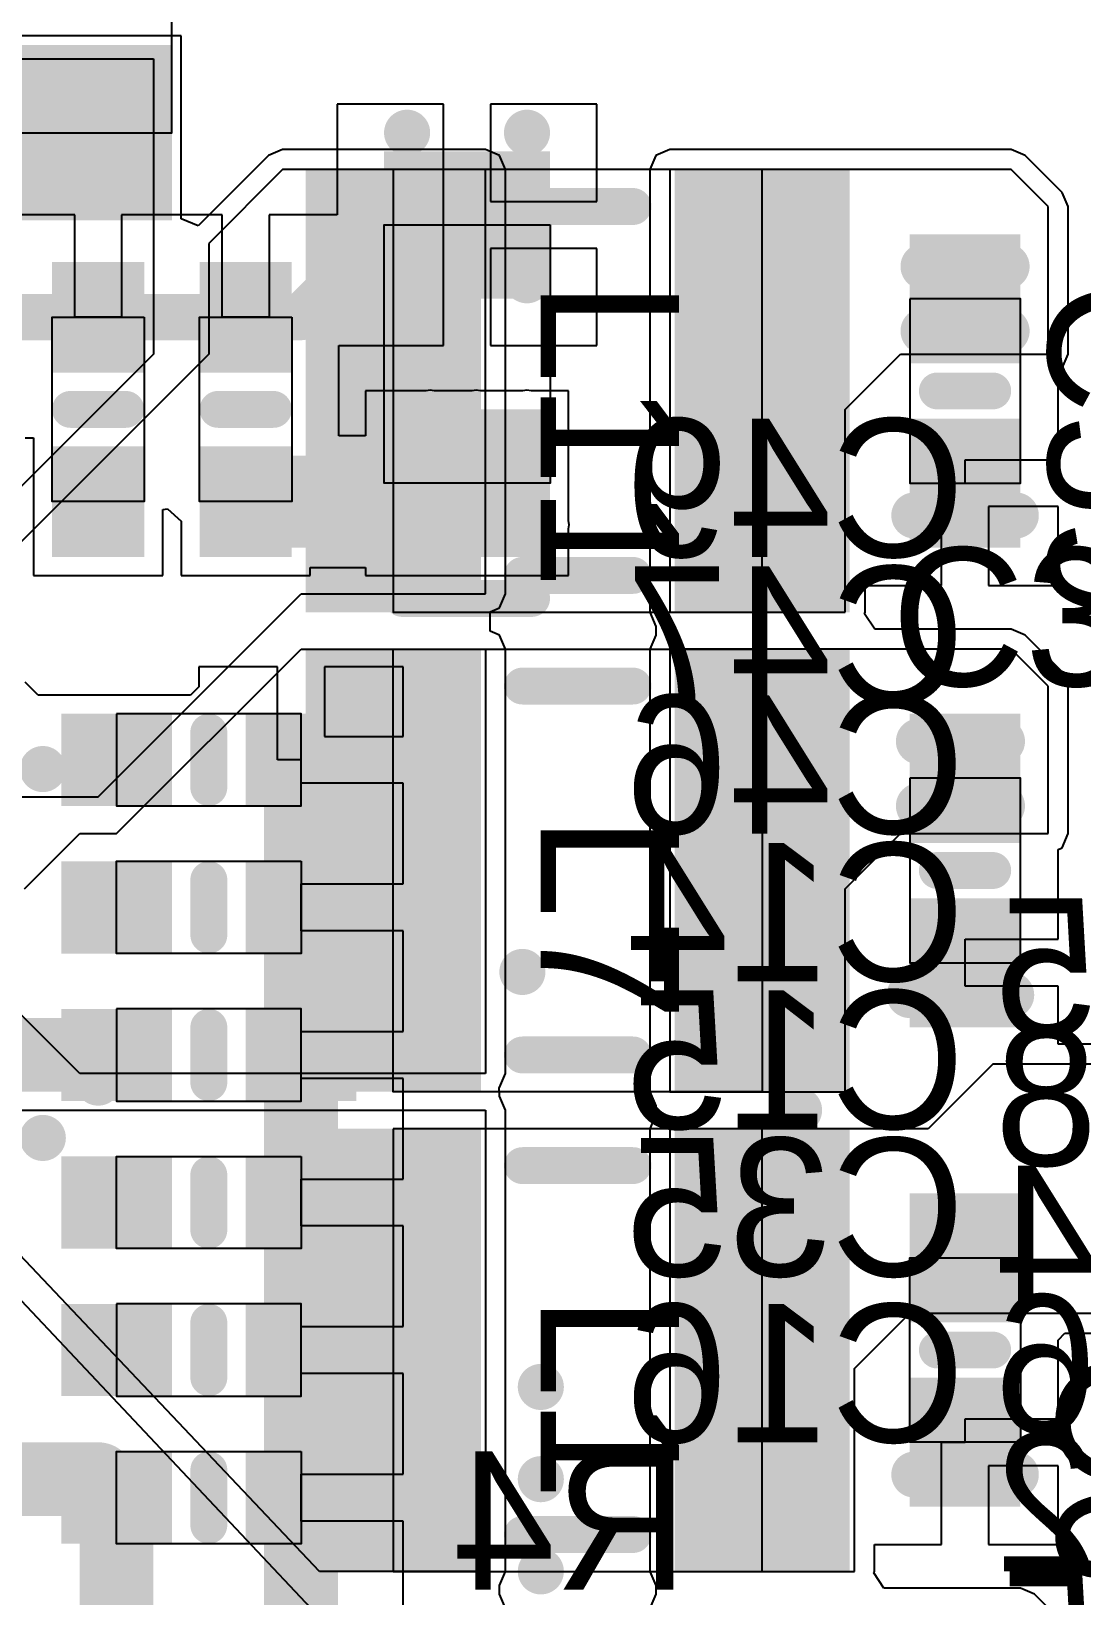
# Model space of a CAD drawing. Header units: millimetres. Extents: x 15 to 122, y 23 to 96.
# Drawn here: x 85.14 to 90.83, y 64.57 to 73.05 of the extents above; entities that cross this region are included whole.
import ezdxf

# ---------------------------------------------------------------- set-up
doc = ezdxf.new("R2010")
doc.units = ezdxf.units.MM
for name, color, linetype in [('Bottom Modules', 3, 'Continuous'), ('BottomLayer', 5, 'Continuous'), ('BottomOverlay', 54, 'Continuous'), ('BottomPaste', 16, 'Continuous'), ('TopLayer', 1, 'Continuous'), ('TopOverlay', 2, 'Continuous'), ('TopPaste', 8, 'Continuous'), ('TopSolder', 216, 'Continuous'), ('Upper Modules', 80, 'Continuous')]:
    doc.layers.add(name, color=color, linetype=linetype)
doc.styles.get("Standard").update_dxf_attribs({"font": 'ARExthalf2.shx', "width": 0.1})

msp = doc.modelspace()

# ---------------------------------------------------------------- linework, layer by layer
at = {"layer": 'Bottom Modules'}
for points in [[(87.95000189999999, 72.00000078), (87.95000189999999, 70.60000104), (87.05000369999999, 70.60000104), (87.05000369999999, 72.00000078)], [(85.75002407999999, 71.50002463999999), (85.75002407999999, 70.49997583999999), (85.25002508, 70.49997583999999), (85.25002508, 71.50002463999999)], [(86.54999962, 71.49998908), (86.54999962, 70.49999108), (86.05000061999999, 70.49999108), (86.05000061999999, 71.49998908)], [(85.60000152, 69.34999846), (85.60000152, 68.84999945999999), (86.60000206, 68.84999945999999), (86.60000206, 69.34999846)], [(86.59999952, 68.54999751999999), (86.59999952, 68.04999852), (85.60000152, 68.04999852), (85.60000152, 68.54999751999999)], [(85.60000914, 67.74997626), (85.60000914, 67.24997726), (86.60000714, 67.24997726), (86.60000714, 67.74997626)], [(86.60000206, 66.94997785999999), (86.60000206, 66.44997886), (85.60000406, 66.44997886), (85.60000406, 66.94997785999999)], [(85.60000914, 66.14997692), (85.60000914, 65.64997792), (86.60000714, 65.64997792), (86.60000714, 66.14997692)], [(86.60000968, 65.3499963), (86.60000968, 64.8499973), (85.60001168, 64.8499973), (85.60001168, 65.3499963)]]:
    msp.add_lwpolyline(points, close=True, dxfattribs=at)
at = {"layer": 'BottomLayer'}
for p, q in [((87.3730028, 72.65399998), (86.7960037, 72.65399998)), ((86.7960037, 72.65399998), (86.7960037, 72.05398848)), ((87.3730028, 72.00000078), (87.3730028, 72.65399998)), ((88.2040019, 72.65399998), (87.6270028, 72.65399998)), ((87.6270028, 72.65399998), (87.6270028, 72.12700078)), ((88.2040019, 72.12700078), (88.2040019, 72.65399998)), ((87.6270028, 72.12700078), (88.2040019, 72.12700078)), ((85.37302457999999, 72.05402404), (84.99602508, 72.05402404)), ((85.37302457999999, 71.50002463999999), (85.37302457999999, 72.05402404)), ((86.00402408, 72.05402404), (85.62702458, 72.05402404)), ((85.62702458, 72.05402404), (85.62702458, 71.50002463999999)), ((86.00402408, 72.05398848), (86.00402408, 72.05402404)), ((86.17300012, 72.05398848), (86.00402408, 72.05398848)), ((86.17300012, 71.49998907999999), (86.17300012, 72.05398848)), ((86.7960037, 72.05398848), (86.42700011999999, 72.05398848)), ((86.42700011999999, 72.05398848), (86.42700011999999, 71.49998907999999)), ((87.3730028, 71.34600157999999), (87.3730028, 72.00000078)), ((88.2040019, 71.87300078), (87.6270028, 71.87300078)), ((87.6270028, 71.87300078), (87.6270028, 71.34600157999999)), ((88.2040019, 71.34600157999999), (88.2040019, 71.87300078)), ((85.62702458, 71.50002463999999), (85.37302457999999, 71.50002463999999)), ((86.42700011999999, 71.49998907999999), (86.17300012, 71.49998907999999)), ((86.80399962, 70.94599222), (86.80399962, 71.34600157999999)), ((86.80399962, 71.34600157999999), (87.3730028, 71.34600157999999)), ((87.6270028, 71.34600157999999), (88.2040019, 71.34600157999999)), ((87.27784677999999, 71.10000004), (86.9500039, 71.10000004)), ((86.9500039, 71.10000004), (86.9500039, 70.85684838)), ((87.30000066, 71.10440693999999), (87.27784677999999, 71.10000004)), ((87.32215454, 71.10000004), (87.30000066, 71.10440693999999)), ((87.52784627999999, 71.10000004), (87.32215454, 71.10000004)), ((87.55000016, 71.10440693999999), (87.52784627999999, 71.10000004)), ((87.57215404, 71.10000004), (87.55000016, 71.10440693999999)), ((87.802847, 71.10000004), (87.57215404, 71.10000004)), ((87.82500087999999, 71.10440693999999), (87.802847, 71.10000004)), ((87.84715476, 71.10000004), (87.82500087999999, 71.10440693999999)), ((88.0500017, 71.10000004), (87.84715476, 71.10000004)), ((88.0500017, 70.89714294), (88.0500017, 71.10000004)), ((86.80400216, 70.94599222), (86.80399962, 70.94599222)), ((86.80400216, 70.85684838), (86.80400216, 70.94599222)), ((85.10400302, 70.84600003999999), (85.15002528, 70.84600003999999)), ((85.15002528, 70.84600003999999), (85.15002528, 70.84600003999999)), ((85.15002528, 70.84600003999999), (85.15002528, 70.09997664)), ((86.9500039, 70.85684838), (86.80400216, 70.85684838)), ((88.05440605999999, 70.87500175999999), (88.0500017, 70.89714294)), ((88.0500017, 70.85286058), (88.05440605999999, 70.87500175999999)), ((88.0500017, 70.3971414), (88.0500017, 70.85286058)), ((85.85002388, 70.45801757999999), (85.87590394, 70.46056774)), ((85.85002388, 70.09997664), (85.85002388, 70.45801757999999)), ((85.87590394, 70.46056774), (85.95000082, 70.39341014)), ((85.95000082, 70.39341014), (85.95000082, 70.09999187999999)), ((88.05440605999999, 70.37500021999999), (88.0500017, 70.3971414)), ((88.0500017, 70.35285904), (88.05440605999999, 70.37500021999999)), ((88.0500017, 70.10000203999999), (88.0500017, 70.35285904)), ((85.15002528, 70.09997664), (85.85002388, 70.09997664)), ((85.95000082, 70.09999187999999), (86.64999942, 70.09999187999999)), ((86.64999942, 70.09999187999999), (86.64999942, 70.14313378)), ((86.64999942, 70.14313378), (86.9500039, 70.14313378)), ((86.9500039, 70.14313378), (86.9500039, 70.10000203999999)), ((86.9500039, 70.10000203999999), (88.0500017, 70.10000203999999)), ((86.47300206, 69.60399846), (86.04600266, 69.60399846)), ((86.04600266, 69.60399846), (86.04600266, 69.49600274)), ((86.47300206, 69.09999896), (86.47300206, 69.60399846)), ((87.15400145999999, 69.60399846), (86.72700205999999, 69.60399846)), ((86.72700205999999, 69.60399846), (86.72700205999999, 69.22699896)), ((87.15400145999999, 69.22699896), (87.15400145999999, 69.60399846)), ((85.17473439999999, 69.4500008), (85.10402334, 69.52071185999999)), ((86.04600266, 69.49600274), (85.99999817999999, 69.4500008)), ((85.20000485999999, 69.4500008), (85.17473439999999, 69.4500008)), ((85.20000485999999, 69.44999826), (85.20000485999999, 69.4500008)), ((85.97528906, 69.44999826), (85.20000485999999, 69.44999826)), ((85.97529159999999, 69.44999826), (85.97528906, 69.4500008)), ((85.97528906, 69.4500008), (85.97528906, 69.44999826)), ((85.99999817999999, 69.4500008), (85.97529159999999, 69.44999826)), ((86.72700205999999, 69.22699896), (87.15400145999999, 69.22699896)), ((86.60000206, 69.09999896), (86.47300206, 69.09999896)), ((86.60000206, 68.97299896), (86.60000206, 69.09999896)), ((87.15400145999999, 68.97299896), (86.60000206, 68.97299896)), ((87.15400145999999, 68.59599946), (87.15400145999999, 68.97299896)), ((87.15399891999999, 68.42699802), (87.15399891999999, 68.59599946)), ((87.15399891999999, 68.59599946), (87.15400145999999, 68.59599946)), ((86.59999952, 68.17299802), (86.59999952, 68.42699802)), ((86.59999952, 68.42699802), (87.15399891999999, 68.42699802)), ((87.15399891999999, 68.17299802), (86.59999952, 68.17299802)), ((87.15399891999999, 68.00397626), (87.15399891999999, 68.17299802)), ((87.15400654, 68.00397626), (87.15399891999999, 68.00397626)), ((87.15400654, 67.62697675999999), (87.15400654, 68.00397626)), ((86.60000713999999, 67.37297676), (86.60000713999999, 67.62697675999999)), ((86.60000713999999, 67.62697675999999), (87.15400654, 67.62697675999999)), ((87.15400654, 67.37297676), (86.60000713999999, 67.37297676)), ((87.15400654, 66.99597725999999), (87.15400654, 67.37297676)), ((87.15400145999999, 66.82697836), (87.15400145999999, 66.99597725999999)), ((87.15400145999999, 66.99597725999999), (87.15400654, 66.99597725999999)), ((86.60000206, 66.57297836), (86.60000206, 66.82697836)), ((86.60000206, 66.82697836), (87.15400145999999, 66.82697836)), ((87.15400145999999, 66.57297836), (86.60000206, 66.57297836)), ((87.15400145999999, 66.40397691999999), (87.15400145999999, 66.57297836)), ((87.15400654, 66.40397691999999), (87.15400145999999, 66.40397691999999)), ((87.15400654, 66.02697742), (87.15400654, 66.40397691999999)), ((86.60000713999999, 65.77297741999999), (86.60000713999999, 66.02697742)), ((86.60000713999999, 66.02697742), (87.15400654, 66.02697742)), ((87.15400654, 65.77297741999999), (86.60000713999999, 65.77297741999999)), ((87.15400654, 65.60399629999999), (87.15400654, 65.77297741999999)), ((87.15400908, 65.60399629999999), (87.15400654, 65.60399629999999)), ((87.15400908, 65.2269968), (87.15400908, 65.60399629999999)), ((86.60000968, 64.97299679999999), (86.60000968, 65.2269968)), ((86.60000968, 65.2269968), (87.15400908, 65.2269968)), ((87.15400908, 64.97299679999999), (86.60000968, 64.97299679999999)), ((87.15400908, 64.5959973), (87.15400908, 64.97299679999999)), ((87.15400145999999, 64.4269984), (87.15400145999999, 64.5959973)), ((87.15400145999999, 64.5959973), (87.15400908, 64.5959973))]:
    msp.add_line(p, q, dxfattribs=at)
for points, const_width in [([(87.1125004, 72.49999978, 1), (87.23749887999999, 72.49999978, 1)], 0.12499848), ([(87.76250164, 72.49999978, 1), (87.88750012, 72.49999978, 1)], 0.12499848), ([(87.03750181999999, 72.00000078, 1), (87.16250029999999, 72.00000078, 1)], 0.12499848), ([(87.03750181999999, 72.00000078, 1), (87.16250029999999, 72.00000078, 1)], 0.12499848), ([(87.43750356, 72.00000078, 1), (87.56250204, 72.00000078, 1)], 0.12499848), ([(85.31250146, 71.67500016, 1), (85.43749994, 71.67500016, 1)], 0.12499848), ([(85.56249842, 71.67500016, 1), (85.6874969, 71.67500016, 1)], 0.12499848), ([(86.1125024, 71.67500016, 1), (86.23750088, 71.67500016, 1)], 0.12499848), ([(86.3625019, 71.67500016, 1), (86.48750038, 71.67500016, 1)], 0.12499848), ([(87.1125004, 71.70000137999999, 1), (87.23749887999999, 71.70000137999999, 1)], 0.12499848), ([(87.76250164, 71.70000137999999, 1), (87.88750012, 71.70000137999999, 1)], 0.12499848), ([(85.43752534, 71.50000177999999, 1), (85.56252382, 71.50000177999999, 1)], 0.12499848), ([(85.43752534, 71.50000177999999, 1), (85.56252382, 71.50000177999999, 1)], 0.12499848), ([(86.23750088, 71.50000177999999, 1), (86.36249936, 71.50000177999999, 1)], 0.12499848), ([(86.23750088, 71.50000177999999, 1), (86.36249936, 71.50000177999999, 1)], 0.12499848), ([(86.3625019, 71.50000177999999, 1), (86.48750038, 71.50000177999999, 1)], 0.12499848), ([(86.3625019, 71.50000177999999, 1), (86.48750038, 71.50000177999999, 1)], 0.12499848), ([(86.53750282, 71.50000177999999, 1), (86.66250129999999, 71.50000177999999, 1)], 0.12499848), ([(86.53750282, 71.50000177999999, 1), (86.66250129999999, 71.50000177999999, 1)], 0.12499848), ([(85.31250146, 71.32500086, 1), (85.43749994, 71.32500086, 1)], 0.12499848), ([(85.56250096, 71.32500086, 1), (85.68749944, 71.32500086, 1)], 0.12499848), ([(86.11249986, 71.32500086, 1), (86.23749834, 71.32500086, 1)], 0.12499848), ([(86.36249936, 71.32500086, 1), (86.48749783999999, 71.32500086, 1)], 0.12499848), ([(87.23750142, 70.87500175999999, 1), (87.36249989999999, 70.87500175999999, 1)], 0.12499848), ([(87.48750091999999, 70.87500175999999, 1), (87.61249939999999, 70.87500175999999, 1)], 0.12499848), ([(87.76250164, 70.87500175999999, 1), (87.88750012, 70.87500175999999, 1)], 0.12499848), ([(86.17500163999999, 70.49999108, 1), (86.4249986, 70.49999108, 1)], 0.2499995), ([(87.27499436, 70.49999108, 1), (87.52499132, 70.49999108, 1)], 0.2499995), ([(87.400003, 70.60000104, 1), (87.6000026, 70.60000104, 1)], 0.1999996), ([(87.29999303999999, 70.49999108, 1), (87.49999264, 70.49999108, 1)], 0.1999996), ([(85.43752534, 70.49997583999999, 1), (85.56252382, 70.49997583999999, 1)], 0.12499848), ([(87.76250164, 70.37500021999999, 1), (87.88750012, 70.37500021999999, 1)], 0.12499848), ([(86.3625019, 69.22499744, 1), (86.48750038, 69.22499744, 1)], 0.12499848), ([(86.50000226, 69.1500014, 1), (86.70000186, 69.1500014, 1)], 0.1999996), ([(86.50000226, 69.09999896, 1), (86.70000186, 69.09999896, 1)], 0.1999996), ([(86.50000226, 69.09999896, 1), (86.70000186, 69.09999896, 1)], 0.1999996), ([(86.6125014, 69.22499997999999, 1), (86.73749988, 69.22499997999999, 1)], 0.12499848), ([(85.53750228, 69.12500018, 1), (85.66250076, 69.12500018, 1)], 0.12499848), ([(86.3625019, 68.97499794, 1), (86.48750038, 68.97499794, 1)], 0.12499848), ([(85.53750228, 68.30000056, 1), (85.66250076, 68.30000056, 1)], 0.12499848), ([(86.50000226, 68.17499954, 1), (86.70000186, 68.17499954, 1)], 0.1999996), ([(86.50000226, 68.17499954, 1), (86.70000186, 68.17499954, 1)], 0.1999996), ([(86.71250119999999, 68.17499954, 1), (86.83749968, 68.17499954, 1)], 0.12499848), ([(89.23750249999999, 68.20000076, 1), (89.36250098, 68.20000076, 1)], 0.12499848), ([(87.73750041999999, 67.95000126, 1), (87.86249889999999, 67.95000126, 1)], 0.12499848), ([(85.43750247999999, 67.60000196, 1), (85.56250096, 67.60000196, 1)], 0.12499848), ([(85.49996361999999, 67.50002248, 1), (85.69996322, 67.50002248, 1)], 0.1999996), ([(85.49996361999999, 67.50002248, 1), (85.69996322, 67.50002248, 1)], 0.1999996), ([(85.50000933999999, 67.49997676, 1), (85.70000893999999, 67.49997676, 1)], 0.1999996), ([(86.71250119999999, 67.62500064, 1), (86.83749968, 67.62500064, 1)], 0.12499848), ([(86.50000226, 67.3749986, 1), (86.70000186, 67.3749986, 1)], 0.1999996), ([(86.50000226, 67.3749986, 1), (86.70000186, 67.3749986, 1)], 0.1999996), ([(85.43750247999999, 67.34999992, 1), (85.56250096, 67.34999992, 1)], 0.12499848), ([(86.71250119999999, 67.3749986, 1), (86.83749968, 67.3749986, 1)], 0.12499848), ([(89.23750249999999, 67.20000021999999, 1), (89.36250098, 67.20000021999999, 1)], 0.12499848), ([(86.71250119999999, 66.82500223999999, 1), (86.83749968, 66.82500223999999, 1)], 0.12499848), ([(86.50000226, 66.69997836, 1), (86.70000186, 66.69997836, 1)], 0.1999996), ([(86.50000226, 66.69997836, 1), (86.70000186, 66.69997836, 1)], 0.1999996), ([(85.53750482, 66.69999868, 1), (85.6625033, 66.69999868, 1)], 0.12499848), ([(85.55000416, 66.69999868, 1), (85.65000395999999, 66.69999868, 1)], 0.0999998), ([(85.55000416, 66.69997836, 1), (85.65000395999999, 66.69997836, 1)], 0.0999998), ([(86.71250119999999, 66.57500019999999, 1), (86.83749968, 66.57500019999999, 1)], 0.12499848), ([(89.23750249999999, 66.19999967999999, 1), (89.36250098, 66.19999967999999, 1)], 0.12499848), ([(86.50000226, 66.0250013, 1), (86.70000186, 66.0250013, 1)], 0.1999996), ([(86.50000226, 66.0250013, 1), (86.70000186, 66.0250013, 1)], 0.1999996), ([(86.73750242, 66.0250013, 1), (86.8625009, 66.0250013, 1)], 0.12499848), ([(85.53750228, 65.90000028, 1), (85.66250076, 65.90000028, 1)], 0.12499848), ([(86.50000226, 65.77499926, 1), (86.70000186, 65.77499926, 1)], 0.1999996), ([(86.50000226, 65.77499926, 1), (86.70000186, 65.77499926, 1)], 0.1999996), ([(86.73750242, 65.77499926, 1), (86.8625009, 65.77499926, 1)], 0.12499848), ([(85.40000445999999, 65.20000422, 1), (85.60000405999999, 65.20000422, 1)], 0.1999996), ([(85.40000445999999, 65.20000422, 1), (85.60000405999999, 65.20000422, 1)], 0.1999996), ([(85.53750228, 65.22500036, 1), (85.66250076, 65.22500036, 1)], 0.12499848), ([(86.71250119999999, 65.22500036, 1), (86.83749968, 65.22500036, 1)], 0.12499848), ([(89.23750249999999, 65.19999914, 1), (89.36250098, 65.19999914, 1)], 0.12499848), ([(85.50001187999999, 65.0999968, 1), (85.70001148, 65.0999968, 1)], 0.1999996), ([(85.50001187999999, 65.0999968, 1), (85.70001148, 65.0999968, 1)], 0.1999996), ([(86.50000226, 64.97499832, 1), (86.70000186, 64.97499832, 1)], 0.1999996), ([(86.50000226, 64.97499832, 1), (86.70000186, 64.97499832, 1)], 0.1999996), ([(85.53750228, 64.97500086, 1), (85.66250076, 64.97500086, 1)], 0.12499848), ([(86.71250119999999, 64.97499832, 1), (86.83749968, 64.97499832, 1)], 0.12499848)]:
    msp.add_lwpolyline(points, format="xyb", close=True, dxfattribs=dict(at, const_width=const_width))
for points, const_width in [([(86.60000206, 71.50000177999999), (87.10000106, 72.00000078)], 0.2499995), ([(87.10000106, 72.00000078), (87.50000279999999, 72.00000078)], 0.2499995), ([(84.70000332, 71.50000177999999), (85.50002458, 71.50000177999999)], 0.2499995), ([(85.50002458, 71.50000177999999), (86.30000011999999, 71.50000177999999)], 0.2499995), ([(86.30000011999999, 71.50000177999999), (86.42500113999999, 71.50000177999999)], 0.2499995), ([(86.42500113999999, 71.50000177999999), (86.60000206, 71.50000177999999)], 0.2499995), ([(86.30000011999999, 70.49999108), (87.39999284, 70.49999108)], 0.499999), ([(87.39999284, 70.49999108), (87.50000279999999, 70.60000104)], 0.3999992), ([(86.60000206, 69.09999896), (86.60000206, 69.1500014)], 0.3999992), ([(86.60000206, 68.17499954), (86.60000206, 69.09999896)], 0.3999992), ([(86.60000206, 67.3749986), (86.60000206, 68.17499954)], 0.3999992), ([(84.50001895999999, 67.50002248), (85.59996342, 67.50002248)], 0.3999992), ([(85.59996342, 67.50002248), (85.60000914, 67.49997676)], 0.3999992), ([(86.60000206, 66.69997836), (86.60000206, 67.3749986)], 0.3999992), ([(86.60000206, 66.0250013), (86.60000206, 66.69997836)], 0.3999992), ([(85.60000405999999, 66.69997836), (85.60000405999999, 66.69999868)], 0.1999996), ([(86.60000206, 65.77499926), (86.60000206, 66.0250013)], 0.3999992), ([(86.60000206, 64.97499832), (86.60000206, 65.77499926)], 0.3999992), ([(84.70000078, 65.20000422), (85.50000426, 65.20000422)], 0.3999992), ([(85.50000426, 65.20000422), (85.60001168, 65.0999968)], 0.3999992), ([(85.60001168, 64.30000856), (85.60001168, 65.0999968)], 0.3999992), ([(86.60000206, 64.29999839999999), (86.60000206, 64.97499832)], 0.3999992)]:
    msp.add_lwpolyline(points, dxfattribs=dict(at, const_width=const_width))
for points in [[(87.05000369999999, 71.60000158), (87.95000189999999, 71.60000158), (87.05000369999999, 72.39999997999999), (87.95000189999999, 72.39999997999999)], [(85.25002508, 71.20002524), (85.75002407999999, 71.20002524), (85.25002508, 71.80002404), (85.75002407999999, 71.80002404)], [(86.05000061999999, 71.19998968), (86.54999962, 71.19998968), (86.05000061999999, 71.79998848), (86.54999962, 71.79998848)], [(87.05000369999999, 70.20000184), (87.95000189999999, 70.20000184), (87.05000369999999, 71.00000023999999), (87.95000189999999, 71.00000023999999)], [(85.25002508, 70.19997644), (85.75002407999999, 70.19997644), (85.25002508, 70.79997524), (85.75002407999999, 70.79997524)], [(86.05000061999999, 70.19999168), (86.54999962, 70.19999168), (86.05000061999999, 70.79999047999999), (86.54999962, 70.79999047999999)], [(85.30000212, 69.34999846), (85.30000212, 68.84999945999999), (85.90000092, 69.34999846), (85.90000092, 68.84999945999999)], [(86.30000265999999, 69.34999846), (86.30000265999999, 68.84999945999999), (86.90000146, 69.34999846), (86.90000146, 68.84999945999999)], [(85.30000212, 68.54999751999999), (85.30000212, 68.04999852), (85.90000092, 68.54999751999999), (85.90000092, 68.04999852)], [(86.30000011999999, 68.54999751999999), (86.30000011999999, 68.04999852), (86.89999892, 68.54999751999999), (86.89999892, 68.04999852)], [(85.30000974, 67.74997626), (85.30000974, 67.24997726), (85.90000854, 67.74997626), (85.90000854, 67.24997726)], [(86.30000774, 67.74997626), (86.30000774, 67.24997726), (86.90000653999999, 67.74997626), (86.90000653999999, 67.24997726)], [(85.30000466, 66.94997785999999), (85.30000466, 66.44997886), (85.90000346, 66.94997785999999), (85.90000346, 66.44997886)], [(86.30000265999999, 66.94997785999999), (86.30000265999999, 66.44997886), (86.90000146, 66.94997785999999), (86.90000146, 66.44997886)], [(85.30000974, 66.14997692), (85.30000974, 65.64997792), (85.90000854, 66.14997692), (85.90000854, 65.64997792)], [(86.30000774, 66.14997692), (86.30000774, 65.64997792), (86.90000653999999, 66.14997692), (86.90000653999999, 65.64997792)], [(85.30001227999999, 65.3499963), (85.30001227999999, 64.8499973), (85.90001108, 65.3499963), (85.90001108, 64.8499973)], [(86.30001028, 65.3499963), (86.30001028, 64.8499973), (86.90000907999999, 65.3499963), (86.90000907999999, 64.8499973)]]:
    msp.add_solid(points, dxfattribs=at)
at = {"layer": 'BottomOverlay', "const_width": 0.1999996}
for points in [[(85.35001218, 71.00000023999999), (85.64998618, 71.00000023999999)], [(86.14998772, 71.00001548), (86.45001252, 71.00001548)], [(87.15000096, 69.97493498), (87.8500021, 69.97493498)], [(86.10000052, 68.9500018), (86.10000052, 69.2500012)], [(86.10002592, 68.14998562), (86.10002592, 68.45001042)], [(86.09998274, 67.35001516), (86.09998274, 67.64998915999999)], [(86.09997766, 66.55001675999999), (86.09997766, 66.84999076)], [(86.09998274, 65.75001582), (86.09998274, 66.04998982)], [(86.09998528, 64.94998439999999), (86.09998528, 65.2500092)]]:
    msp.add_lwpolyline(points, dxfattribs=at)
at = {"layer": 'BottomOverlay', "const_width": 0.0999998}
for points in [[(85.30001227999999, 71.00000023999999, 1), (85.40001208, 71.00000023999999, 1)], [(85.59998628, 71.00000023999999, 1), (85.69998608, 71.00000023999999, 1)], [(86.09998782, 71.00001548, 1), (86.19998762, 71.00001548, 1)], [(86.40001262, 71.00001548, 1), (86.50001241999999, 71.00001548, 1)], [(87.10000106, 69.97493498, 1), (87.20000085999999, 69.97493498, 1)], [(87.8000022, 69.97493498, 1), (87.900002, 69.97493498, 1)], [(86.05000061999999, 69.2500012, 1), (86.15000042, 69.2500012, 1)], [(86.05000061999999, 68.9500018, 1), (86.15000042, 68.9500018, 1)], [(86.05002601999999, 68.45001042, 1), (86.15002582, 68.45001042, 1)], [(86.05002601999999, 68.14998562, 1), (86.15002582, 68.14998562, 1)], [(86.04998284, 67.64998915999999, 1), (86.14998263999999, 67.64998915999999, 1)], [(86.04998284, 67.35001516, 1), (86.14998263999999, 67.35001516, 1)], [(86.04997775999999, 66.84999076, 1), (86.14997756, 66.84999076, 1)], [(86.04997775999999, 66.55001675999999, 1), (86.14997756, 66.55001675999999, 1)], [(86.04998284, 66.04998982, 1), (86.14998263999999, 66.04998982, 1)], [(86.04998284, 65.75001582, 1), (86.14998263999999, 65.75001582, 1)], [(86.04998538, 65.2500092, 1), (86.14998518, 65.2500092, 1)], [(86.04998538, 64.94998439999999, 1), (86.14998518, 64.94998439999999, 1)]]:
    msp.add_lwpolyline(points, format="xyb", close=True, dxfattribs=at)
at = {"layer": 'BottomPaste'}
for points in [[(87.05000369999999, 71.60000158), (87.95000189999999, 71.60000158), (87.05000369999999, 72.39999997999999), (87.95000189999999, 72.39999997999999)], [(87.05000369999999, 71.60000158), (87.95000189999999, 71.60000158), (87.05000369999999, 72.39999997999999), (87.95000189999999, 72.39999997999999)], [(85.25002508, 71.20002524), (85.75002407999999, 71.20002524), (85.25002508, 71.80002404), (85.75002407999999, 71.80002404)], [(85.25002508, 71.20002524), (85.75002407999999, 71.20002524), (85.25002508, 71.80002404), (85.75002407999999, 71.80002404)], [(86.05000061999999, 71.19998968), (86.54999962, 71.19998968), (86.05000061999999, 71.79998848), (86.54999962, 71.79998848)], [(86.05000061999999, 71.19998968), (86.54999962, 71.19998968), (86.05000061999999, 71.79998848), (86.54999962, 71.79998848)], [(87.05000369999999, 70.20000184), (87.95000189999999, 70.20000184), (87.05000369999999, 71.00000023999999), (87.95000189999999, 71.00000023999999)], [(87.05000369999999, 70.20000184), (87.95000189999999, 70.20000184), (87.05000369999999, 71.00000023999999), (87.95000189999999, 71.00000023999999)], [(85.25002508, 70.19997644), (85.75002407999999, 70.19997644), (85.25002508, 70.79997524), (85.75002407999999, 70.79997524)], [(85.25002508, 70.19997644), (85.75002407999999, 70.19997644), (85.25002508, 70.79997524), (85.75002407999999, 70.79997524)], [(86.05000061999999, 70.19999168), (86.54999962, 70.19999168), (86.05000061999999, 70.79999047999999), (86.54999962, 70.79999047999999)], [(86.05000061999999, 70.19999168), (86.54999962, 70.19999168), (86.05000061999999, 70.79999047999999), (86.54999962, 70.79999047999999)], [(85.30000212, 69.34999846), (85.30000212, 68.84999945999999), (85.90000092, 69.34999846), (85.90000092, 68.84999945999999)], [(85.30000212, 69.34999846), (85.30000212, 68.84999945999999), (85.90000092, 69.34999846), (85.90000092, 68.84999945999999)], [(86.30000265999999, 69.34999846), (86.30000265999999, 68.84999945999999), (86.90000146, 69.34999846), (86.90000146, 68.84999945999999)], [(86.30000265999999, 69.34999846), (86.30000265999999, 68.84999945999999), (86.90000146, 69.34999846), (86.90000146, 68.84999945999999)], [(85.30000212, 68.54999751999999), (85.30000212, 68.04999852), (85.90000092, 68.54999751999999), (85.90000092, 68.04999852)], [(85.30000212, 68.54999751999999), (85.30000212, 68.04999852), (85.90000092, 68.54999751999999), (85.90000092, 68.04999852)], [(86.30000011999999, 68.54999751999999), (86.30000011999999, 68.04999852), (86.89999892, 68.54999751999999), (86.89999892, 68.04999852)], [(86.30000011999999, 68.54999751999999), (86.30000011999999, 68.04999852), (86.89999892, 68.54999751999999), (86.89999892, 68.04999852)], [(85.30000974, 67.74997626), (85.30000974, 67.24997726), (85.90000854, 67.74997626), (85.90000854, 67.24997726)], [(85.30000974, 67.74997626), (85.30000974, 67.24997726), (85.90000854, 67.74997626), (85.90000854, 67.24997726)], [(86.30000774, 67.74997626), (86.30000774, 67.24997726), (86.90000653999999, 67.74997626), (86.90000653999999, 67.24997726)], [(86.30000774, 67.74997626), (86.30000774, 67.24997726), (86.90000653999999, 67.74997626), (86.90000653999999, 67.24997726)], [(85.30000466, 66.94997785999999), (85.30000466, 66.44997886), (85.90000346, 66.94997785999999), (85.90000346, 66.44997886)], [(85.30000466, 66.94997785999999), (85.30000466, 66.44997886), (85.90000346, 66.94997785999999), (85.90000346, 66.44997886)], [(86.30000265999999, 66.94997785999999), (86.30000265999999, 66.44997886), (86.90000146, 66.94997785999999), (86.90000146, 66.44997886)], [(86.30000265999999, 66.94997785999999), (86.30000265999999, 66.44997886), (86.90000146, 66.94997785999999), (86.90000146, 66.44997886)], [(85.30000974, 66.14997692), (85.30000974, 65.64997792), (85.90000854, 66.14997692), (85.90000854, 65.64997792)], [(85.30000974, 66.14997692), (85.30000974, 65.64997792), (85.90000854, 66.14997692), (85.90000854, 65.64997792)], [(86.30000774, 66.14997692), (86.30000774, 65.64997792), (86.90000653999999, 66.14997692), (86.90000653999999, 65.64997792)], [(86.30000774, 66.14997692), (86.30000774, 65.64997792), (86.90000653999999, 66.14997692), (86.90000653999999, 65.64997792)], [(85.30001227999999, 65.3499963), (85.30001227999999, 64.8499973), (85.90001108, 65.3499963), (85.90001108, 64.8499973)], [(85.30001227999999, 65.3499963), (85.30001227999999, 64.8499973), (85.90001108, 65.3499963), (85.90001108, 64.8499973)], [(86.30001028, 65.3499963), (86.30001028, 64.8499973), (86.90000907999999, 65.3499963), (86.90000907999999, 64.8499973)], [(86.30001028, 65.3499963), (86.30001028, 64.8499973), (86.90000907999999, 65.3499963), (86.90000907999999, 64.8499973)]]:
    msp.add_solid(points, dxfattribs=at)
at = {"layer": 'TopLayer'}
for p, q in [((85.94999827999999, 73.02502285999999), (83.4499982, 73.02502285999999)), ((85.94999827999999, 72.03373198), (85.94999827999999, 73.02502285999999)), ((83.60000044, 72.90000151999999), (85.80000111999999, 72.90000151999999)), ((85.80000111999999, 72.90000151999999), (85.80000111999999, 71.29999964)), ((86.42345936, 72.37653292), (86.04238824, 71.9954618)), ((86.42346189999999, 72.376538), (86.42345936, 72.37653292)), ((86.49999971999999, 72.40823974), (86.42346189999999, 72.376538)), ((87.60000006, 72.40823974), (86.49999971999999, 72.40823974)), ((87.67653788, 72.376538), (87.60000006, 72.40823974)), ((87.70823962, 72.30000018), (87.67653788, 72.376538)), ((88.52346277999999, 72.376538), (88.49176104, 72.30000018)), ((88.6000006, 72.40823974), (88.52346277999999, 72.376538)), ((90.45000198, 72.40823974), (88.6000006, 72.40823974)), ((90.5265398, 72.376538), (90.45000198, 72.40823974)), ((90.7265394, 72.1765384), (90.5265398, 72.376538)), ((86.49999971999999, 72.30000018), (86.10000052, 71.90000098)), ((87.60000006, 72.30000018), (86.49999971999999, 72.30000018)), ((87.60000006, 69.99999969999999), (87.60000006, 72.30000018)), ((87.70823962, 69.99999969999999), (87.70823962, 72.30000018)), ((88.49176104, 72.30000018), (88.49176104, 69.8999999)), ((90.45000198, 72.30000018), (88.6000006, 72.30000018)), ((88.6000006, 72.30000018), (88.6000006, 69.8999999)), ((90.65000158, 72.10000058), (90.45000198, 72.30000018)), ((90.65000158, 71.29999964), (90.65000158, 72.10000058)), ((90.75824114, 72.10000058), (90.7265394, 72.1765384)), ((90.75824114, 71.29999964), (90.75824114, 72.10000058)), ((86.04238824, 71.9954618), (85.94999827999999, 72.03373198)), ((86.10000052, 71.90000098), (86.10000052, 71.29999964)), ((85.80000111999999, 71.29999964), (84.60000352, 70.10000203999999)), ((86.10000052, 71.29999964), (84.90000038, 70.0999995)), ((89.55000124, 71.00000023999999), (89.85000063999999, 71.29999964)), ((89.85000063999999, 71.29999964), (90.65000158, 71.29999964)), ((90.7265394, 71.22346182), (90.75824114, 71.29999964)), ((90.70400452, 71.21412732), (90.7265394, 71.22346182)), ((90.70400452, 71.15399536), (90.70400452, 71.21412732)), ((90.70400198, 70.7269985), (90.70400198, 71.15399536)), ((90.70400198, 71.15399536), (90.70400452, 71.15399536)), ((89.55000124, 69.8999999), (89.55000124, 71.00000023999999)), ((90.20000248, 70.5999985), (90.20000248, 70.7269985)), ((90.20000248, 70.7269985), (90.70400198, 70.7269985)), ((90.07300248, 70.0459991), (90.07300248, 70.5999985)), ((90.07300248, 70.5999985), (90.20000248, 70.5999985)), ((90.70400198, 70.4729985), (90.32700247999999, 70.4729985)), ((90.32700247999999, 70.4729985), (90.32700247999999, 70.0459991)), ((90.70400198, 70.0459991), (90.70400198, 70.4729985)), ((85.50000172, 68.90000189999999), (86.59999952, 69.99999969999999)), ((86.59999952, 69.99999969999999), (87.60000006, 69.99999969999999)), ((87.67653788, 69.92346187999999), (87.70823962, 69.99999969999999)), ((89.6582408, 69.8999999), (89.6582408, 70.04599655999999)), ((89.6582408, 70.04599655999999), (89.69600552, 70.04599655999999)), ((89.69600552, 70.04599655999999), (89.69600552, 70.0459991)), ((89.69600552, 70.0459991), (90.07300248, 70.0459991)), ((90.32700247999999, 70.0459991), (90.70400198, 70.0459991)), ((87.62500381999999, 69.90211572), (87.67653788, 69.92346187999999)), ((87.62500381999999, 69.8499873), (87.62500381999999, 69.90211572)), ((88.49176104, 69.8999999), (88.52346023999999, 69.82346715999999)), ((88.6000006, 69.8999999), (89.55000124, 69.8999999)), ((89.65467464, 69.89138676), (89.6582408, 69.8999999)), ((89.71023206, 69.80823986), (89.65467464, 69.89138676)), ((87.62500636, 69.8499873), (87.62500381999999, 69.8499873)), ((87.62500636, 69.79788174), (87.62500636, 69.8499873)), ((88.52346023999999, 69.82346208), (88.5234577, 69.77653303999999)), ((88.52346023999999, 69.82346715999999), (88.52346023999999, 69.82346715999999)), ((88.52346023999999, 69.82346715999999), (88.52346023999999, 69.82346462)), ((88.52346023999999, 69.82346462), (88.52346023999999, 69.82346208)), ((88.52346023999999, 69.82346208), (88.52346023999999, 69.82346208)), ((90.45000198, 69.80823986), (89.71023206, 69.80823986)), ((90.5265398, 69.77653812), (90.45000198, 69.80823986)), ((87.67653788, 69.77653812), (87.62500636, 69.79788174)), ((87.70823962, 69.7000003), (87.67653788, 69.77653812)), ((88.52346023999999, 69.77653303999999), (88.49176104, 69.7000003)), ((88.5234577, 69.77653303999999), (88.52346023999999, 69.77653303999999)), ((90.7265394, 69.57653852), (90.5265398, 69.77653812)), ((85.60000151999999, 68.7000023), (86.59999952, 69.7000003)), ((86.59999952, 69.7000003), (87.60000006, 69.7000003)), ((87.60000006, 69.7000003), (87.60000006, 67.39999981999999)), ((87.70823962, 67.39999981999999), (87.70823962, 69.7000003)), ((88.49176104, 69.7000003), (88.49176104, 67.30000002)), ((90.45000198, 69.7000003), (88.6000006, 69.7000003)), ((88.6000006, 69.7000003), (88.6000006, 67.30000002)), ((90.65000158, 69.5000007), (90.45000198, 69.7000003)), ((90.75824114, 69.5000007), (90.7265394, 69.57653852)), ((90.65000158, 68.69999976), (90.65000158, 69.5000007)), ((90.75824114, 68.69999976), (90.75824114, 69.5000007)), ((84.10000198, 68.90000189999999), (85.50000172, 68.90000189999999)), ((85.09999997999999, 68.40000035999999), (85.39999938, 68.69999976)), ((85.39999938, 68.69999976), (85.60000151999999, 68.69999976)), ((85.60000151999999, 68.69999976), (85.60000151999999, 68.7000023)), ((89.55000124, 68.40000035999999), (89.85000063999999, 68.69999976)), ((89.85000063999999, 68.69999976), (90.65000158, 68.69999976)), ((90.70400452, 68.61412743999999), (90.7265394, 68.62346194)), ((90.7265394, 68.62346194), (90.75824114, 68.69999976)), ((90.70400198, 68.12699862), (90.70400198, 68.55399548)), ((90.70400198, 68.55399548), (90.70400452, 68.55399548)), ((90.70400452, 68.55399548), (90.70400452, 68.61412743999999)), ((89.55000124, 67.30000002), (89.55000124, 68.40000035999999)), ((90.20000248, 67.87299861999999), (90.20000248, 68.12699862)), ((90.20000248, 68.12699862), (90.70400198, 68.12699862)), ((85.40000192, 67.39999981999999), (84.70000078, 68.10000096)), ((90.70400198, 67.87299861999999), (90.20000248, 67.87299861999999)), ((90.70400198, 67.55823928), (90.70400198, 67.87299861999999)), ((91.90000162, 67.55823928), (90.70400198, 67.55823928)), ((90.34999964, 67.44999972), (90.00000034, 67.10000042)), ((91.90000162, 67.44999972), (90.34999964, 67.44999972)), ((87.60000006, 67.39999981999999), (85.40000192, 67.39999981999999)), ((87.67654042, 67.32346453999999), (87.70823962, 67.39999981999999)), ((87.67496815999999, 67.32268221999999), (87.67653534, 67.32346199999999)), ((87.67654042, 67.2765355), (87.67496815999999, 67.32268221999999)), ((87.67653534, 67.32346199999999), (87.67653534, 67.32345946)), ((87.67653534, 67.32345946), (87.67654295999999, 67.32346199999999)), ((87.70823962, 67.20000021999999), (87.67653788, 67.2765355)), ((87.67653788, 67.2765355), (87.67654042, 67.2765355)), ((87.67654295999999, 67.32346199999999), (87.67654042, 67.32346453999999)), ((88.49176104, 67.30000002), (88.52346023999999, 67.22346728)), ((88.6000006, 67.30000002), (89.55000124, 67.30000002)), ((84.10000198, 67.20000021999999), (87.60000006, 67.20000021999999)), ((87.60000006, 67.20000021999999), (87.60000006, 64.70000014)), ((87.70823962, 64.70000014), (87.70823962, 67.20000021999999)), ((88.52346023999999, 67.2234622), (88.5234577, 67.17653315999999)), ((88.52346023999999, 67.22346728), (88.52346023999999, 67.22346728)), ((88.52346023999999, 67.22346728), (88.52346023999999, 67.22346474)), ((88.52346023999999, 67.22346474), (88.52346023999999, 67.2234622)), ((88.52346023999999, 67.2234622), (88.52346023999999, 67.2234622)), ((88.52346023999999, 67.17653315999999), (88.49176104, 67.10000042)), ((88.49176104, 67.10000042), (88.49176104, 64.70000014)), ((88.5234577, 67.17653315999999), (88.52346023999999, 67.17653315999999)), ((90.00000034, 67.10000042), (88.6000006, 67.10000042)), ((88.6000006, 67.10000042), (88.6000006, 64.70000014)), ((86.70000186, 64.70000014), (84.90000038, 66.60000142)), ((85.0529414, 66.19999967999999), (86.65294327999999, 64.50000054)), ((89.60000113999999, 65.80000048), (89.90000054, 66.09999988)), ((89.90000054, 66.09999988), (91.90000162, 66.09999988)), ((90.70400198, 65.95399306), (90.74176924, 65.99176032)), ((90.74176924, 65.99176032), (91.6960828, 65.99176032)), ((90.70400198, 65.52699874), (90.70400198, 65.9539956)), ((90.70400198, 65.9539956), (90.70400198, 65.9539956)), ((90.70400198, 65.9539956), (90.70400198, 65.95399306)), ((89.60000113999999, 64.70000014), (89.60000113999999, 65.80000048)), ((90.20000248, 65.39999874), (90.20000248, 65.52699874)), ((90.20000248, 65.52699874), (90.70400198, 65.52699874)), ((90.07300248, 64.84599933999999), (90.07300248, 65.39999874)), ((90.07300248, 65.39999874), (90.20000248, 65.39999874)), ((90.70400198, 65.27299873999999), (90.32700247999999, 65.27299873999999)), ((90.32700247999999, 65.27299873999999), (90.32700247999999, 64.84599933999999)), ((90.70400198, 64.84599933999999), (90.70400198, 65.27299873999999)), ((89.70824069999999, 64.70000014), (89.70824069999999, 64.84599933999999)), ((89.70824069999999, 64.84599933999999), (90.07300248, 64.84599933999999)), ((90.32700247999999, 64.84599933999999), (90.70400198, 64.84599933999999)), ((87.60000006, 64.70000014), (86.70000186, 64.70000014)), ((87.67654042, 64.6234674), (87.70823962, 64.70000014)), ((88.49176104, 64.70000014), (88.52346023999999, 64.6234674)), ((88.6000006, 64.70000014), (89.60000113999999, 64.70000014)), ((89.70467454, 64.69138699999999), (89.70824069999999, 64.70000014)), ((89.76023196, 64.6082401), (89.70467454, 64.69138699999999)), ((87.67654295999999, 64.6234674), (87.67654042, 64.6234674)), ((87.67654042, 64.57653327999999), (87.67654295999999, 64.57653581999999)), ((87.70823962, 64.50000054), (87.67654042, 64.57653327999999)), ((87.67654042, 64.57653327999999), (87.67654042, 64.57653327999999)), ((87.67654295999999, 64.57653581999999), (87.67654295999999, 64.6234674)), ((88.52346023999999, 64.57653327999999), (88.49176104, 64.50000054)), ((88.52346023999999, 64.62346232), (88.5234577, 64.57653327999999)), ((88.5234577, 64.57653327999999), (88.52346023999999, 64.57653327999999)), ((88.52346023999999, 64.6234674), (88.52346023999999, 64.6234674)), ((88.52346023999999, 64.6234674), (88.52346023999999, 64.62346486)), ((88.52346023999999, 64.62346486), (88.52346023999999, 64.62346232)), ((88.52346023999999, 64.62346232), (88.52346023999999, 64.62346232)), ((90.50000188, 64.6082401), (89.76023196, 64.6082401)), ((90.5765397, 64.57653836), (90.50000188, 64.6082401)), ((90.7765393, 64.37653876), (90.5765397, 64.57653836))]:
    msp.add_line(p, q, dxfattribs=at)
at = {"layer": 'TopLayer', "const_width": 0.12499848}
for points in [[(89.91250242, 71.77499996, 1), (90.0375009, 71.77499996, 1)], [(90.36250152, 71.77499996, 1), (90.4875, 71.77499996, 1)], [(89.91250242, 71.42500066, 1), (90.0375009, 71.42500066, 1)], [(90.36250152, 71.42500066, 1), (90.4875, 71.42500066, 1)], [(89.86250251999999, 70.42500011999999, 1), (89.987501, 70.42500011999999, 1)], [(90.13750324, 70.42500011999999, 1), (90.26250171999999, 70.42500011999999, 1)], [(90.41250396, 70.42500011999999, 1), (90.53750244, 70.42500011999999, 1)], [(89.88750119999999, 69.2000013, 1), (90.01249967999999, 69.2000013, 1)], [(90.33750029999999, 69.2000013, 1), (90.46249877999999, 69.2000013, 1)], [(85.13747767999999, 69.04997874, 1), (85.26247615999999, 69.04997874, 1)], [(89.88750119999999, 68.85000199999999, 1), (90.01249967999999, 68.85000199999999, 1)], [(90.33750029999999, 68.85000199999999, 1), (90.46249877999999, 68.85000199999999, 1)], [(89.8375013, 67.82500024, 1), (89.96249978, 67.82500024, 1)], [(90.11250202, 67.82500024, 1), (90.2375005, 67.82500024, 1)], [(90.38750273999999, 67.82500024, 1), (90.51250121999999, 67.82500024, 1)], [(85.13750053999999, 67.05000052, 1), (85.26249901999999, 67.05000052, 1)], [(87.83750275999999, 65.70000068, 1), (87.96250124, 65.70000068, 1)], [(87.83750275999999, 65.19999914, 1), (87.96250124, 65.19999914, 1)], [(89.86250251999999, 65.22500036, 1), (89.987501, 65.22500036, 1)], [(90.13750324, 65.22500036, 1), (90.26250171999999, 65.22500036, 1)], [(90.41250396, 65.22500036, 1), (90.53750244, 65.22500036, 1)], [(87.83750275999999, 64.70000014, 1), (87.96250124, 64.70000014, 1)]]:
    msp.add_lwpolyline(points, format="xyb", close=True, dxfattribs=at)
at = {"layer": 'TopLayer'}
for points in [[(83.549998, 72.07502222), (85.84999848, 72.07502222), (83.549998, 72.92502306), (85.84999848, 72.92502306)], [(86.67500317999999, 72.24998504), (86.67500317999999, 69.94998455999999), (87.52500402, 72.24998504), (87.52500402, 69.94998455999999)], [(88.67499918, 72.24998504), (88.67499918, 69.94998455999999), (89.52500002, 72.24998504), (89.52500002, 69.94998455999999)], [(89.95000298, 71.29999964), (90.45000198, 71.29999964), (89.95000298, 71.89999843999999), (90.45000198, 71.89999843999999)], [(89.95000298, 70.2999991), (90.45000198, 70.2999991), (89.95000298, 70.8999979), (90.45000198, 70.8999979)], [(86.67500317999999, 69.65000547999999), (86.67500317999999, 67.350005), (87.52500402, 69.65000547999999), (87.52500402, 67.350005)], [(88.67499918, 69.65000547999999), (88.67499918, 67.350005), (89.52500002, 69.65000547999999), (89.52500002, 67.350005)], [(89.95000298, 68.69999976), (90.45000198, 68.69999976), (89.95000298, 69.29999855999999), (90.45000198, 69.29999855999999)], [(89.95000298, 67.69999922), (90.45000198, 67.69999922), (89.95000298, 68.29999801999999), (90.45000198, 68.29999801999999)], [(86.67500317999999, 67.05001576), (86.67500317999999, 64.75001528), (87.52500402, 67.05001576), (87.52500402, 64.75001528)], [(88.67499918, 67.05001576), (88.67499918, 64.75001528), (89.52500002, 67.05001576), (89.52500002, 64.75001528)], [(89.95000298, 66.09999988), (90.45000198, 66.09999988), (89.95000298, 66.69999868), (90.45000198, 66.69999868)], [(89.95000298, 65.09999934), (90.45000198, 65.09999934), (89.95000298, 65.69999813999999), (90.45000198, 65.69999813999999)]]:
    msp.add_solid(points, dxfattribs=at)
at = {"layer": 'TopOverlay', "const_width": 0.1999996}
for points in [[(87.7999768, 72.09998279999999), (88.39997559999999, 72.09998279999999)], [(90.05000023999999, 71.10000004), (90.34999964, 71.10000004)], [(87.7999768, 70.0999868), (88.39997559999999, 70.0999868)], [(87.7999768, 69.50000324), (88.39997559999999, 69.50000324)], [(90.05000023999999, 68.50000016), (90.34999964, 68.50000016)], [(87.7999768, 67.50000724), (88.39997559999999, 67.50000724)], [(87.7999768, 66.90001352), (88.39997559999999, 66.90001352)], [(90.05000023999999, 65.90000028), (90.34999964, 65.90000028)], [(87.7999768, 64.90001751999999), (88.39997559999999, 64.90001751999999)]]:
    msp.add_lwpolyline(points, dxfattribs=at)
at = {"layer": 'TopOverlay', "const_width": 0.0999998}
for points in [[(87.7499769, 72.09998279999999, 1), (87.8499767, 72.09998279999999, 1)], [(88.3499757, 72.09998279999999, 1), (88.4499755, 72.09998279999999, 1)], [(90.00000034, 71.10000004, 1), (90.10000013999999, 71.10000004, 1)], [(90.29999973999999, 71.10000004, 1), (90.39999954, 71.10000004, 1)], [(87.7499769, 70.0999868, 1), (87.8499767, 70.0999868, 1)], [(88.3499757, 70.0999868, 1), (88.4499755, 70.0999868, 1)], [(87.7499769, 69.50000324, 1), (87.8499767, 69.50000324, 1)], [(88.3499757, 69.50000324, 1), (88.4499755, 69.50000324, 1)], [(90.00000034, 68.50000016, 1), (90.10000013999999, 68.50000016, 1)], [(90.29999973999999, 68.50000016, 1), (90.39999954, 68.50000016, 1)], [(87.7499769, 67.50000724, 1), (87.8499767, 67.50000724, 1)], [(88.3499757, 67.50000724, 1), (88.4499755, 67.50000724, 1)], [(87.7499769, 66.90001352, 1), (87.8499767, 66.90001352, 1)], [(88.3499757, 66.90001352, 1), (88.4499755, 66.90001352, 1)], [(90.00000034, 65.90000028, 1), (90.10000013999999, 65.90000028, 1)], [(90.29999973999999, 65.90000028, 1), (90.39999954, 65.90000028, 1)], [(87.7499769, 64.90001751999999, 1), (87.8499767, 64.90001751999999, 1)], [(88.3499757, 64.90001751999999, 1), (88.4499755, 64.90001751999999, 1)]]:
    msp.add_lwpolyline(points, format="xyb", close=True, dxfattribs=at)
at = {"layer": 'TopPaste'}
for points in [[(83.549998, 72.07502222), (85.84999848, 72.07502222), (83.549998, 72.92502306), (85.84999848, 72.92502306)], [(83.549998, 72.07502222), (85.84999848, 72.07502222), (83.549998, 72.92502306), (85.84999848, 72.92502306)], [(86.67500317999999, 72.24998504), (86.67500317999999, 69.94998455999999), (87.52500402, 72.24998504), (87.52500402, 69.94998455999999)], [(86.67500317999999, 72.24998504), (86.67500317999999, 69.94998455999999), (87.52500402, 72.24998504), (87.52500402, 69.94998455999999)], [(88.67499918, 72.24998504), (88.67499918, 69.94998455999999), (89.52500002, 72.24998504), (89.52500002, 69.94998455999999)], [(88.67499918, 72.24998504), (88.67499918, 69.94998455999999), (89.52500002, 72.24998504), (89.52500002, 69.94998455999999)], [(89.95000298, 71.29999964), (90.45000198, 71.29999964), (89.95000298, 71.89999843999999), (90.45000198, 71.89999843999999)], [(89.95000298, 71.29999964), (90.45000198, 71.29999964), (89.95000298, 71.89999843999999), (90.45000198, 71.89999843999999)], [(89.95000298, 70.2999991), (90.45000198, 70.2999991), (89.95000298, 70.8999979), (90.45000198, 70.8999979)], [(89.95000298, 70.2999991), (90.45000198, 70.2999991), (89.95000298, 70.8999979), (90.45000198, 70.8999979)], [(86.67500317999999, 69.65000547999999), (86.67500317999999, 67.350005), (87.52500402, 69.65000547999999), (87.52500402, 67.350005)], [(86.67500317999999, 69.65000547999999), (86.67500317999999, 67.350005), (87.52500402, 69.65000547999999), (87.52500402, 67.350005)], [(88.67499918, 69.65000547999999), (88.67499918, 67.350005), (89.52500002, 69.65000547999999), (89.52500002, 67.350005)], [(88.67499918, 69.65000547999999), (88.67499918, 67.350005), (89.52500002, 69.65000547999999), (89.52500002, 67.350005)], [(89.95000298, 68.69999976), (90.45000198, 68.69999976), (89.95000298, 69.29999855999999), (90.45000198, 69.29999855999999)], [(89.95000298, 68.69999976), (90.45000198, 68.69999976), (89.95000298, 69.29999855999999), (90.45000198, 69.29999855999999)], [(89.95000298, 67.69999922), (90.45000198, 67.69999922), (89.95000298, 68.29999801999999), (90.45000198, 68.29999801999999)], [(89.95000298, 67.69999922), (90.45000198, 67.69999922), (89.95000298, 68.29999801999999), (90.45000198, 68.29999801999999)], [(86.67500317999999, 67.05001576), (86.67500317999999, 64.75001528), (87.52500402, 67.05001576), (87.52500402, 64.75001528)], [(86.67500317999999, 67.05001576), (86.67500317999999, 64.75001528), (87.52500402, 67.05001576), (87.52500402, 64.75001528)], [(88.67499918, 67.05001576), (88.67499918, 64.75001528), (89.52500002, 67.05001576), (89.52500002, 64.75001528)], [(88.67499918, 67.05001576), (88.67499918, 64.75001528), (89.52500002, 67.05001576), (89.52500002, 64.75001528)], [(89.95000298, 66.09999988), (90.45000198, 66.09999988), (89.95000298, 66.69999868), (90.45000198, 66.69999868)], [(89.95000298, 66.09999988), (90.45000198, 66.09999988), (89.95000298, 66.69999868), (90.45000198, 66.69999868)], [(89.95000298, 65.09999934), (90.45000198, 65.09999934), (89.95000298, 65.69999813999999), (90.45000198, 65.69999813999999)], [(89.95000298, 65.09999934), (90.45000198, 65.09999934), (89.95000298, 65.69999813999999), (90.45000198, 65.69999813999999)]]:
    msp.add_solid(points, dxfattribs=at)
at = {"layer": 'TopSolder'}
for points in [[(83.4999981, 72.02502231999999), (85.89999838, 72.02502231999999), (83.4999981, 72.97502295999999), (85.89999838, 72.97502295999999)], [(83.4999981, 72.02502231999999), (85.89999838, 72.02502231999999), (83.4999981, 72.97502295999999), (85.89999838, 72.97502295999999)], [(86.62500328, 72.29998494), (86.62500328, 69.89998466), (87.57500392, 72.29998494), (87.57500392, 69.89998466)], [(86.62500328, 72.29998494), (86.62500328, 69.89998466), (87.57500392, 72.29998494), (87.57500392, 69.89998466)], [(88.62499928, 72.29998494), (88.62499928, 69.89998466), (89.57499992, 72.29998494), (89.57499992, 69.89998466)], [(88.62499928, 72.29998494), (88.62499928, 69.89998466), (89.57499992, 72.29998494), (89.57499992, 69.89998466)], [(89.90000307999999, 71.24999973999999), (90.50000188, 71.24999973999999), (89.90000307999999, 71.94999834), (90.50000188, 71.94999834)], [(89.90000307999999, 71.24999973999999), (90.50000188, 71.24999973999999), (89.90000307999999, 71.94999834), (90.50000188, 71.94999834)], [(89.90000307999999, 70.24999919999999), (90.50000188, 70.24999919999999), (89.90000307999999, 70.94999779999999), (90.50000188, 70.94999779999999)], [(89.90000307999999, 70.24999919999999), (90.50000188, 70.24999919999999), (89.90000307999999, 70.94999779999999), (90.50000188, 70.94999779999999)], [(86.62500328, 69.70000538), (86.62500328, 67.30000509999999), (87.57500392, 69.70000538), (87.57500392, 67.30000509999999)], [(86.62500328, 69.70000538), (86.62500328, 67.30000509999999), (87.57500392, 69.70000538), (87.57500392, 67.30000509999999)], [(88.62499928, 69.70000538), (88.62499928, 67.30000509999999), (89.57499992, 69.70000538), (89.57499992, 67.30000509999999)], [(88.62499928, 69.70000538), (88.62499928, 67.30000509999999), (89.57499992, 69.70000538), (89.57499992, 67.30000509999999)], [(89.90000307999999, 68.64999986), (90.50000188, 68.64999986), (89.90000307999999, 69.34999846), (90.50000188, 69.34999846)], [(89.90000307999999, 68.64999986), (90.50000188, 68.64999986), (89.90000307999999, 69.34999846), (90.50000188, 69.34999846)], [(89.90000307999999, 67.64999931999999), (90.50000188, 67.64999931999999), (89.90000307999999, 68.34999791999999), (90.50000188, 68.34999791999999)], [(89.90000307999999, 67.64999931999999), (90.50000188, 67.64999931999999), (89.90000307999999, 68.34999791999999), (90.50000188, 68.34999791999999)], [(86.62500328, 67.10001566), (86.62500328, 64.70001538), (87.57500392, 67.10001566), (87.57500392, 64.70001538)], [(86.62500328, 67.10001566), (86.62500328, 64.70001538), (87.57500392, 67.10001566), (87.57500392, 64.70001538)], [(88.62499928, 67.10001566), (88.62499928, 64.70001538), (89.57499992, 67.10001566), (89.57499992, 64.70001538)], [(88.62499928, 67.10001566), (88.62499928, 64.70001538), (89.57499992, 67.10001566), (89.57499992, 64.70001538)], [(89.90000307999999, 66.04999998), (90.50000188, 66.04999998), (89.90000307999999, 66.74999858), (90.50000188, 66.74999858)], [(89.90000307999999, 66.04999998), (90.50000188, 66.04999998), (89.90000307999999, 66.74999858), (90.50000188, 66.74999858)], [(89.90000307999999, 65.04999944), (90.50000188, 65.04999944), (89.90000307999999, 65.74999804), (90.50000188, 65.74999804)], [(89.90000307999999, 65.04999944), (90.50000188, 65.04999944), (89.90000307999999, 65.74999804), (90.50000188, 65.74999804)]]:
    msp.add_solid(points, dxfattribs=at)
at = {"layer": 'Upper Modules'}
for points in [[(83.4999981, 74.50001864000001), (83.4999981, 72.50002264), (85.89999838, 72.50002264), (85.89999838, 74.50001864000001)], [(87.10000360000001, 72.29998494), (87.10000360000001, 69.89998466), (89.09999959999999, 69.89998466), (89.09999959999999, 72.29998494)], [(89.90000307999999, 71.59999904), (89.90000307999999, 70.5999985), (90.50000188, 70.5999985), (90.50000188, 71.59999904)], [(89.09999959999999, 69.70000538), (89.09999959999999, 67.30000509999999), (87.10000360000001, 67.30000509999999), (87.10000360000001, 69.70000538)], [(89.90000307999999, 68.99999915999999), (89.90000307999999, 67.99999861999999), (90.50000188, 67.99999861999999), (90.50000188, 68.99999915999999)], [(87.10000360000001, 67.10001566), (87.10000360000001, 64.70001538), (89.09999959999999, 64.70001538), (89.09999959999999, 67.10001566)], [(90.50000188, 66.39999928), (90.50000188, 65.39999874), (89.90000307999999, 65.39999874), (89.90000307999999, 66.39999928)]]:
    msp.add_lwpolyline(points, close=True, dxfattribs=at)

# ---------------------------------------------------------------- texts
at = {"layer": 'BottomOverlay', "text_generation_flag": 2}
for s, p in [('C49', (90.19999994, 70.20000184)), ('C47', (90.19999994, 69.4000009)), ('C46', (90.19999994, 68.69999976)), ('C14', (90.19999994, 67.90000135999999)), ('C45', (92.20000101999999, 67.60000196)), ('C15', (90.19999994, 67.10000042)), ('C48', (92.20000101999999, 66.90000082)), ('C35', (90.19999994, 66.30000202)), ('C34', (92.20000101999999, 66.14999978)), ('C16', (90.19999994, 65.40000128)), ('C36', (92.20000101999999, 65.45000118)), ('C42', (92.20000101999999, 64.70000014)), ('R4', (88.7000004, 64.60000034)), ('C55', (92.20000101999999, 63.95000164))]:
    msp.add_text(s, height=0.75000104, rotation=360, dxfattribs=at).set_placement(p)
at = {"layer": 'TopOverlay'}
for s, rotation, p in [('L11', 270, (87.89999945999999, 71.69999883999999)), ('C59', 270, (90.65000158, 71.69999883999999)), ('C33', 360, (89.80000074, 69.5000007)), ('L7', 270, (87.89999945999999, 68.79999955999999)), ('L1', 270, (87.89999945999999, 66.19999967999999)), ('C6', 270, (90.70000148, 65.90000028))]:
    msp.add_text(s, height=0.75000104, rotation=rotation, dxfattribs=at).set_placement(p)

doc.saveas('drawing.dxf')
